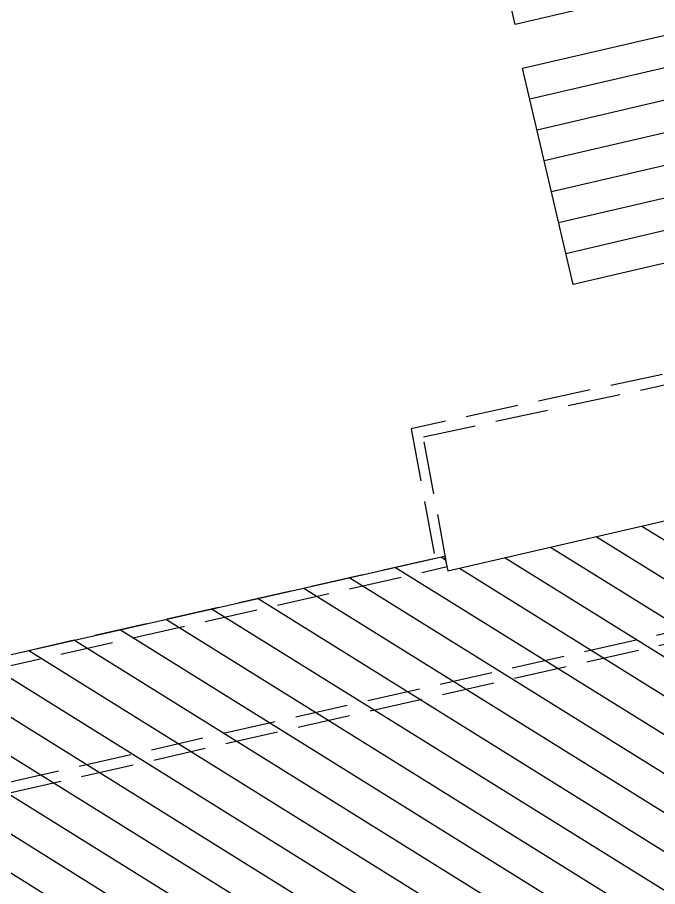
# Model space of a CAD drawing. Header units: metres. Extents: x -49 to 867749, y -579737 to 170817.
# Drawn here: x 867365.79 to 867377.9, y -409060.7 to -409044.26 of the extents above; entities that cross this region are included whole.
import ezdxf

# ---------------------------------------------------------------- set-up
doc = ezdxf.new("R2010")
doc.units = ezdxf.units.M
doc.header["$MEASUREMENT"] = 0
doc.linetypes.add('02', pattern=[0.28, 0.2, -0.08])
for name, color, linetype in [('07-PLAFONDS-0.13', 5, 'Continuous'), ('08-VU-0.20', 32, 'Continuous'), ('BAT_HACHURES', 252, 'Continuous')]:
    doc.layers.add(name, color=color, linetype=linetype)

msp = doc.modelspace()

# ---------------------------------------------------------------- hatches: boundary and pattern name
at = {"layer": 'BAT_HACHURES'}
h = msp.add_hatch(dxfattribs=at)
h.set_pattern_fill('ANSI31', color=256, scale=5, style=0)
h.set_pattern_definition([(148.1213, (867401.65184, -409059.2714), (-0.330077, -0.53073), [])])
edge = h.paths.add_edge_path()
edge.add_line((867390.566, -409061.856), (867369.446, -409066.577))
edge.add_line((867369.446, -409066.577), (867370.28, -409070.234))
edge.add_arc((867369.744, -409076.802), 6.591, 13.9581, 85.3385, ccw=False)
edge.add_arc((867369.744, -409076.807), 6.592, -102.6482, 13.9943, ccw=False)
edge.add_arc((867369.753, -409076.85), 6.552, 119.7404, 257.1908, ccw=False)
edge.add_line((867366.503, -409071.161), (867363.985, -409067.923))
edge.add_line((867363.985, -409067.923), (867330.429, -409075.506))
edge.add_line((867330.429, -409075.506), (867327.513, -409062.619))
edge.add_line((867327.513, -409062.619), (867334.83, -409060.913))
edge.add_line((867334.83, -409060.913), (867335.357, -409063.185))
edge.add_line((867335.357, -409063.185), (867373.869, -409054.454))
edge.add_line((867373.869, -409054.454), (867373.933, -409054.729))
edge.add_line((867373.933, -409054.729), (867388.193, -409051.44))
edge.add_line((867388.193, -409051.44), (867390.566, -409061.856))

# ---------------------------------------------------------------- linework, layer by layer
at = {"layer": '07-PLAFONDS-0.13'}
for p, q in [((867381.91, -409044.311), (867375.482, -409045.809)), ((867382.046, -409044.895), (867375.619, -409046.394)), ((867382.182, -409045.48), (867375.755, -409046.978)), ((867382.319, -409046.064), (867375.891, -409047.562)), ((867382.455, -409046.648), (867376.027, -409048.147)), ((867382.591, -409047.233), (867376.163, -409048.731))]:
    msp.add_line(p, q, dxfattribs=at)
for points in [[(867375.204, -409044.396), (867374.75, -409042.448), (867382.346, -409040.677), (867382.8, -409042.625)], [(867375.346, -409045.225), (867381.774, -409043.727), (867382.727, -409047.817), (867376.3, -409049.315)]]:
    msp.add_lwpolyline(points, close=True, dxfattribs=at)
at = {"layer": '08-VU-0.20', "linetype": '02', "ltscale": 5}
for p, q in [((867328.729, -409067.087), (867388.435, -409053.551)), ((867328.773, -409067.283), (867388.48, -409053.746))]:
    msp.add_line(p, q, dxfattribs=at)
for points in [[(867364.148, -409067.65), (867369.12, -409066.556), (867369.166, -409066.761), (867369.38, -409066.714), (867369.446, -409066.577), (867381.303, -409063.926), (867381.241, -409063.654), (867382.988, -409063.254), (867383.052, -409063.535), (867388.335, -409062.354), (867388.29, -409062.158), (867390.036, -409061.759), (867390.083, -409061.963), (867390.566, -409061.856), (867387.572, -409048.944), (867373.236, -409052.041), (867373.691, -409054.495), (867335.357, -409063.185)], [(867335.207, -409063.425), (867373.922, -409054.647), (867373.468, -409052.196), (867387.422, -409049.181), (867390.326, -409061.704), (867390.234, -409061.725), (867390.187, -409061.519), (867388.05, -409062.008), (867388.095, -409062.203), (867383.203, -409063.297), (867383.138, -409063.015), (867381.002, -409063.503), (867381.064, -409063.775), (867369.308, -409066.403), (867369.296, -409066.427), (867369.272, -409066.318), (867363.91, -409067.497)]]:
    msp.add_lwpolyline(points, dxfattribs=at)
at = {"layer": 'Defpoints', "elevation": 60.604}
msp.add_lwpolyline([(867390.566, -409061.856), (867369.446, -409066.577), (867370.28, -409070.234, -0.321934), (867376.14, -409075.213, -0.55798), (867368.3, -409083.239, -0.683756), (867366.503, -409071.161), (867363.985, -409067.923), (867330.429, -409075.506), (867327.513, -409062.619), (867334.83, -409060.913), (867335.357, -409063.185), (867373.869, -409054.454), (867373.933, -409054.729), (867388.193, -409051.44)], format="xyb", close=True, dxfattribs=at)

doc.saveas('drawing.dxf')
